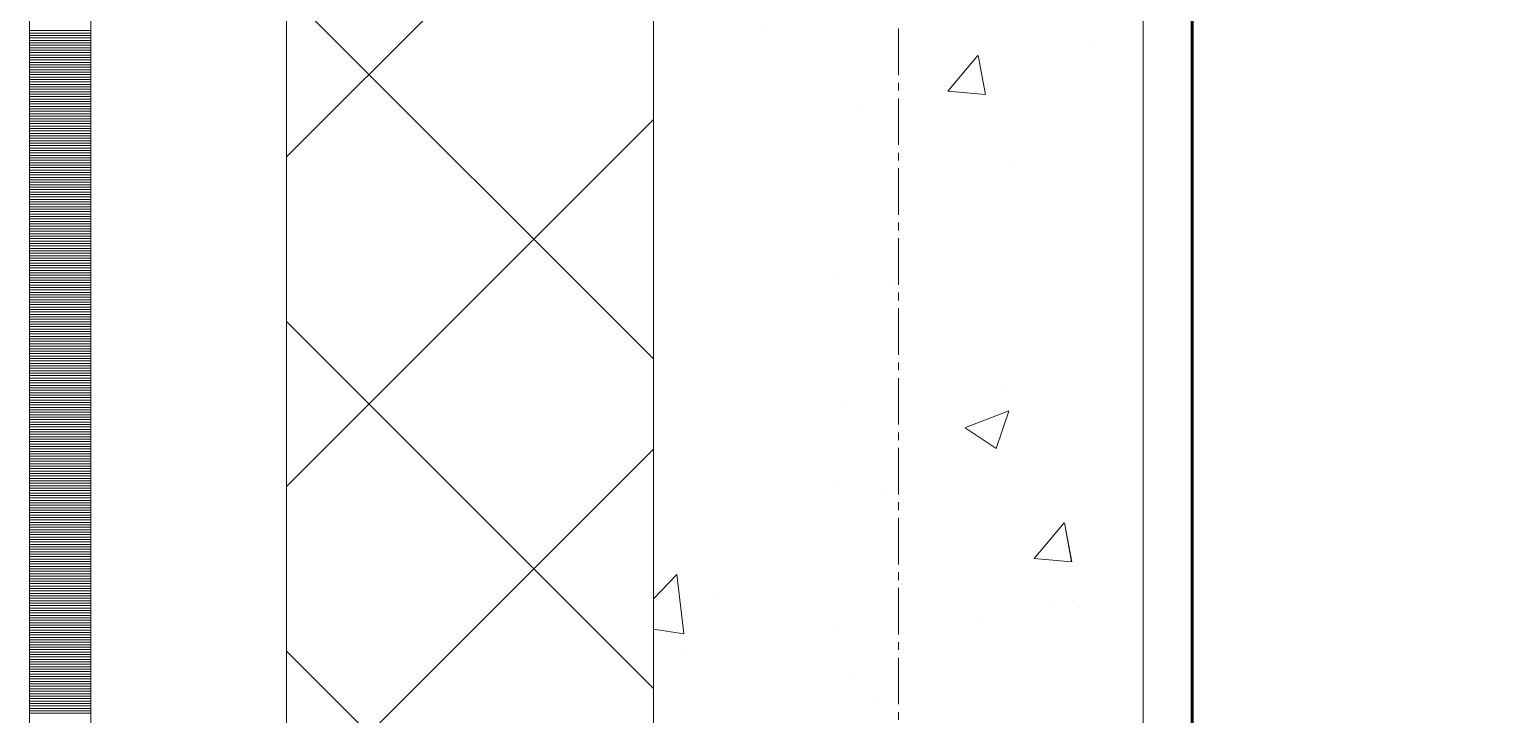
# Model space of a CAD drawing. Header units: millimetres. Extents: x 470010 to 1231400, y -134005 to 421770.
# Drawn here: x 672519 to 673122, y -78282 to -78002 of the extents above; entities that cross this region are included whole.
import ezdxf
from ezdxf.enums import TextEntityAlignment as Align

# ---------------------------------------------------------------- set-up
doc = ezdxf.new("R2010")
doc.units = ezdxf.units.MM
doc.linetypes.add('CENTER2', pattern=[28.575, 19.05, -3.175, 3.175, -3.175])
doc.linetypes.add('DASHED', pattern=[19.05, 12.7, -6.35])
doc.layers.get('Defpoints').update_dxf_attribs({"color": 140})
for name, color, linetype, lineweight in [('0) шп потолок', 3, 'Continuous', 60), ('АР_Стены ПЕНОблок', 52, 'Continuous', 20), ('АР_Тонкая', 254, 'Continuous', 5), ('АР_Утеплитель', 31, 'Continuous', 0), ('АР_Штриховка', 8, 'Continuous', 0)]:
    doc.layers.add(name, color=color, linetype=linetype, lineweight=lineweight)
doc.layers.add('АР_Делит', color=120, linetype='Continuous', lineweight=0, plot=False)
doc.layers.add('РД_Оси_100', color=7, linetype='Continuous', lineweight=0, true_color=0x525252)
doc.styles.add('style1', font='ARIALN.TTF')

# ---------------------------------------------------------------- blocks, each defined once
blk = doc.blocks.new('СОШ_2200_АР_ОСИ_М100_28.05.24')
at = {"layer": 'АР_Делит', "color": 251, "linetype": 'DASHED', "true_color": 0x636466}
blk.add_lwpolyline([(114955, 135155), (114955, -355), (93595.036, -355), (93595.036, 13855), (94145, 13855), (94145, 68320), (66055, 68320), (66055, 13857.73), (83455, 13857.73), (83455, -355), (45245, -355), (45245, 13145), (44695, 13145), (44695, 26755), (45245, 26755), (45245, 68320), (20455, 68320), (20455, 26755), (27955, 26755), (27955, 13145), (-355, 13145), (-355, 100855)], dxfattribs=at)
at = {"layer": 'РД_Оси_100', "color": 251, "linetype": 'CENTER2', "true_color": 0x636466}
blk.add_line((0, -6155), (0, 139938.679), dxfattribs=at)
blk = doc.blocks.new('A$C9108343f')
at = {"layer": '0) шп потолок'}
blk.add_lwpolyline([(14854.96, 26375), (14854.96, 29445), (7274.96, 29445), (7274.96, 20375), (14854.96, 20375), (14854.96, 25235)], dxfattribs=at)
at = {"layer": 'АР_Стены ПЕНОблок', "color": 18, "linetype": 'Continuous', "lineweight": 20, "true_color": 0x000000}
for p, q in [((7054.96, 97555), (7054.96, 21355)), ((7254.96, 21355), (7254.96, 97555))]:
    blk.add_line(p, q, dxfattribs=at)
at = {"layer": 'АР_Тонкая', "color": 18, "linetype": 'Continuous', "lineweight": 5, "true_color": 0x000000}
for p, q in [((6799.96, 97555), (6799.96, 21355)), ((6824.96, 97555), (6824.96, 21355)), ((6824.96, 21355), (6824.96, 97555)), ((6904.96, 21355), (6904.96, 97555))]:
    blk.add_line(p, q, dxfattribs=at)
at = {"layer": 'АР_Утеплитель', "color": 18, "linetype": 'Continuous', "lineweight": 0, "true_color": 0x000000}
for p, q in [((6904.96, 97555), (6904.96, 21355)), ((7054.96, 21355), (7054.96, 97555))]:
    blk.add_line(p, q, dxfattribs=at)
at = {"layer": 'АР_Штриховка', "color": 18, "linetype": 'Continuous', "lineweight": 0, "true_color": 0x000000}
for p, q in [((6904.96, 22312.12), (7054.96, 22462.12)), ((7054.96, 22229.55), (6904.96, 22379.55)), ((6799.96, 22363.75), (6824.96, 22363.75)), ((7099.05, 22364.11), (7099.05, 22364.11)), ((6799.96, 22362.75), (6824.96, 22362.75)), ((6799.96, 22361.75), (6824.96, 22361.75)), ((6799.96, 22360.75), (6824.96, 22360.75)), ((6799.96, 22359.75), (6824.96, 22359.75)), ((6799.96, 22358.75), (6824.96, 22358.75)), ((6799.96, 22357.75), (6824.96, 22357.75)), ((7234.64, 22358.38), (7234.64, 22358.38)), ((6799.96, 22356.75), (6824.96, 22356.75)), ((6799.96, 22355.75), (6824.96, 22355.75)), ((6799.96, 22354.75), (6824.96, 22354.75)), ((6799.96, 22353.75), (6824.96, 22353.75)), ((6799.96, 22352.75), (6824.96, 22352.75)), ((6799.96, 22351.75), (6824.96, 22351.75)), ((7175.2, 22339), (7187.44, 22353.59)), ((7190.51, 22337.69), (7187.57, 22353.61)), ((6799.96, 22350.75), (6824.96, 22350.75)), ((6799.96, 22349.75), (6824.96, 22349.75)), ((6799.96, 22348.75), (6824.96, 22348.75)), ((6799.96, 22347.75), (6824.96, 22347.75)), ((6799.96, 22346.75), (6824.96, 22346.75)), ((6799.96, 22345.75), (6824.96, 22345.75)), ((6799.96, 22344.75), (6824.96, 22344.75)), ((6799.96, 22343.75), (6824.96, 22343.75)), ((6799.96, 22342.75), (6824.96, 22342.75)), ((6799.96, 22341.75), (6824.96, 22341.75)), ((6799.96, 22340.75), (6824.96, 22340.75)), ((6799.96, 22339.75), (6824.96, 22339.75)), ((7155.9, 22343.8), (7155.9, 22343.8)), ((6799.96, 22338.75), (6824.96, 22338.75)), ((6799.96, 22337.75), (6824.96, 22337.75)), ((6799.96, 22336.75), (6824.96, 22336.75)), ((6799.96, 22335.75), (6824.96, 22335.75)), ((6799.96, 22334.75), (6824.96, 22334.75)), ((6799.96, 22333.75), (6824.96, 22333.75)), ((7175.19, 22339), (7190.38, 22337.67)), ((6799.96, 22332.75), (6824.96, 22332.75)), ((6799.96, 22331.75), (6824.96, 22331.75)), ((6799.96, 22330.75), (6824.96, 22330.75)), ((6799.96, 22329.75), (6824.96, 22329.75)), ((6799.96, 22328.75), (6824.96, 22328.75)), ((6799.96, 22327.75), (6824.96, 22327.75)), ((6904.96, 22177.42), (7054.96, 22327.42)), ((7138.49, 22331.2), (7138.49, 22331.2)), ((6799.96, 22326.75), (6824.96, 22326.75)), ((6799.96, 22325.75), (6824.96, 22325.75)), ((6799.96, 22324.75), (6824.96, 22324.75)), ((6799.96, 22323.75), (6824.96, 22323.75)), ((6799.96, 22322.75), (6824.96, 22322.75)), ((6799.96, 22321.75), (6824.96, 22321.75)), ((6799.96, 22320.75), (6824.96, 22320.75)), ((6799.96, 22319.75), (6824.96, 22319.75)), ((6799.96, 22318.75), (6824.96, 22318.75)), ((6799.96, 22317.75), (6824.96, 22317.75)), ((6799.96, 22316.75), (6824.96, 22316.75)), ((6799.96, 22315.75), (6824.96, 22315.75)), ((6799.96, 22314.75), (6824.96, 22314.75)), ((6799.96, 22313.75), (6824.96, 22313.75)), ((6799.96, 22312.75), (6824.96, 22312.75)), ((6799.96, 22311.75), (6824.96, 22311.75)), ((6799.96, 22310.75), (6824.96, 22310.75)), ((6799.96, 22309.75), (6824.96, 22309.75)), ((7199.96, 22310.32), (7199.96, 22310.32)), ((6799.96, 22308.75), (6824.96, 22308.75)), ((6799.96, 22307.75), (6824.96, 22307.75)), ((6799.96, 22306.75), (6824.96, 22306.75)), ((6799.96, 22305.75), (6824.96, 22305.75)), ((6799.96, 22304.75), (6824.96, 22304.75)), ((6799.96, 22303.75), (6824.96, 22303.75)), ((6799.96, 22302.75), (6824.96, 22302.75)), ((6799.96, 22301.75), (6824.96, 22301.75)), ((6799.96, 22300.75), (6824.96, 22300.75)), ((6799.96, 22299.75), (6824.96, 22299.75)), ((6799.96, 22298.75), (6824.96, 22298.75)), ((6799.96, 22297.75), (6824.96, 22297.75)), ((6799.96, 22296.75), (6824.96, 22296.75)), ((6799.96, 22295.75), (6824.96, 22295.75)), ((6799.96, 22294.75), (6824.96, 22294.75)), ((6799.96, 22293.75), (6824.96, 22293.75)), ((6799.96, 22292.75), (6824.96, 22292.75)), ((6799.96, 22291.75), (6824.96, 22291.75)), ((6799.96, 22290.75), (6824.96, 22290.75)), ((6799.96, 22289.75), (6824.96, 22289.75)), ((6799.96, 22288.75), (6824.96, 22288.75)), ((6799.96, 22287.75), (6824.96, 22287.75)), ((6799.96, 22286.75), (6824.96, 22286.75)), ((6799.96, 22285.75), (6824.96, 22285.75)), ((6799.96, 22284.75), (6824.96, 22284.75)), ((6799.96, 22283.75), (6824.96, 22283.75)), ((6799.96, 22282.75), (6824.96, 22282.75)), ((6799.96, 22281.75), (6824.96, 22281.75)), ((6799.96, 22280.75), (6824.96, 22280.75)), ((6799.96, 22279.75), (6824.96, 22279.75)), ((6799.96, 22278.75), (6824.96, 22278.75)), ((6799.96, 22277.75), (6824.96, 22277.75)), ((6799.96, 22276.75), (6824.96, 22276.75)), ((6799.96, 22275.75), (6824.96, 22275.75)), ((6799.96, 22274.75), (6824.96, 22274.75)), ((6799.96, 22273.75), (6824.96, 22273.75)), ((6799.96, 22272.75), (6824.96, 22272.75)), ((6799.96, 22271.75), (6824.96, 22271.75)), ((6799.96, 22270.75), (6824.96, 22270.75)), ((6799.96, 22269.75), (6824.96, 22269.75)), ((6799.96, 22268.75), (6824.96, 22268.75)), ((6799.96, 22267.75), (6824.96, 22267.75)), ((6799.96, 22266.75), (6824.96, 22266.75)), ((6799.96, 22265.75), (6824.96, 22265.75)), ((6799.96, 22264.75), (6824.96, 22264.75)), ((6799.96, 22263.75), (6824.96, 22263.75)), ((6799.96, 22262.75), (6824.96, 22262.75)), ((6799.96, 22261.75), (6824.96, 22261.75)), ((7130.55, 22263.38), (7130.55, 22263.38)), ((6799.96, 22260.75), (6824.96, 22260.75)), ((6799.96, 22259.75), (6824.96, 22259.75)), ((6799.96, 22258.75), (6824.96, 22258.75)), ((6799.96, 22257.75), (6824.96, 22257.75)), ((6799.96, 22256.75), (6824.96, 22256.75)), ((6799.96, 22255.75), (6824.96, 22255.75)), ((7152.81, 22259.24), (7152.81, 22259.24)), ((6799.96, 22254.75), (6824.96, 22254.75)), ((6799.96, 22253.75), (6824.96, 22253.75)), ((6799.96, 22252.75), (6824.96, 22252.75)), ((6799.96, 22251.75), (6824.96, 22251.75)), ((6799.96, 22250.75), (6824.96, 22250.75)), ((6799.96, 22249.75), (6824.96, 22249.75)), ((6799.96, 22248.75), (6824.96, 22248.75)), ((6799.96, 22247.75), (6824.96, 22247.75)), ((6799.96, 22246.75), (6824.96, 22246.75)), ((6799.96, 22245.75), (6824.96, 22245.75)), ((6799.96, 22244.75), (6824.96, 22244.75)), ((6799.96, 22243.75), (6824.96, 22243.75)), ((6799.96, 22242.75), (6824.96, 22242.75)), ((7054.96, 22094.85), (6904.96, 22244.85)), ((6799.96, 22241.75), (6824.96, 22241.75)), ((6799.96, 22240.75), (6824.96, 22240.75)), ((6799.96, 22239.75), (6824.96, 22239.75)), ((6799.96, 22238.75), (6824.96, 22238.75)), ((6799.96, 22237.75), (6824.96, 22237.75)), ((6799.96, 22236.75), (6824.96, 22236.75)), ((6799.96, 22235.75), (6824.96, 22235.75)), ((6799.96, 22234.75), (6824.96, 22234.75)), ((6799.96, 22233.75), (6824.96, 22233.75)), ((6799.96, 22232.75), (6824.96, 22232.75)), ((6799.96, 22231.75), (6824.96, 22231.75)), ((6799.96, 22230.75), (6824.96, 22230.75)), ((6799.96, 22229.75), (6824.96, 22229.75)), ((6799.96, 22228.75), (6824.96, 22228.75)), ((6799.96, 22227.75), (6824.96, 22227.75)), ((6799.96, 22226.75), (6824.96, 22226.75)), ((6799.96, 22225.75), (6824.96, 22225.75)), ((6799.96, 22224.75), (6824.96, 22224.75)), ((6799.96, 22223.75), (6824.96, 22223.75)), ((6799.96, 22222.75), (6824.96, 22222.75)), ((6799.96, 22221.75), (6824.96, 22221.75)), ((6799.96, 22220.75), (6824.96, 22220.75)), ((6799.96, 22219.75), (6824.96, 22219.75)), ((6799.96, 22218.75), (6824.96, 22218.75)), ((6799.96, 22217.75), (6824.96, 22217.75)), ((6799.96, 22216.75), (6824.96, 22216.75)), ((6799.96, 22215.75), (6824.96, 22215.75)), ((6799.96, 22214.75), (6824.96, 22214.75)), ((6799.96, 22213.75), (6824.96, 22213.75)), ((6799.96, 22212.75), (6824.96, 22212.75)), ((7196.73, 22218.51), (7196.73, 22218.51)), ((6799.96, 22211.75), (6824.96, 22211.75)), ((6799.96, 22210.75), (6824.96, 22210.75)), ((6799.96, 22209.75), (6824.96, 22209.75)), ((6799.96, 22208.75), (6824.96, 22208.75)), ((6799.96, 22207.75), (6824.96, 22207.75)), ((6799.96, 22206.75), (6824.96, 22206.75)), ((7133.14, 22210.14), (7133.14, 22210.14)), ((7182.32, 22201.55), (7200.11, 22208.38)), ((7194.91, 22192.9), (7200.06, 22208.25)), ((6799.96, 22205.75), (6824.96, 22205.75)), ((6799.96, 22204.75), (6824.96, 22204.75)), ((6799.96, 22203.75), (6824.96, 22203.75)), ((6799.96, 22202.75), (6824.96, 22202.75)), ((6799.96, 22201.75), (6824.96, 22201.75)), ((6799.96, 22200.75), (6824.96, 22200.75)), ((7182.27, 22201.43), (7194.9, 22192.91)), ((6799.96, 22199.75), (6824.96, 22199.75)), ((6799.96, 22198.75), (6824.96, 22198.75)), ((6799.96, 22197.75), (6824.96, 22197.75)), ((6799.96, 22196.75), (6824.96, 22196.75)), ((6799.96, 22195.75), (6824.96, 22195.75)), ((6799.96, 22194.75), (6824.96, 22194.75)), ((6799.96, 22193.75), (6824.96, 22193.75)), ((6799.96, 22192.75), (6824.96, 22192.75)), ((6799.96, 22191.75), (6824.96, 22191.75)), ((6799.96, 22190.75), (6824.96, 22190.75)), ((6799.96, 22189.75), (6824.96, 22189.75)), ((6799.96, 22188.75), (6824.96, 22188.75)), ((6904.96, 22042.71), (7054.96, 22192.71)), ((6799.96, 22187.75), (6824.96, 22187.75)), ((6799.96, 22186.75), (6824.96, 22186.75)), ((6799.96, 22185.75), (6824.96, 22185.75)), ((6799.96, 22184.75), (6824.96, 22184.75)), ((6799.96, 22183.75), (6824.96, 22183.75)), ((6799.96, 22182.75), (6824.96, 22182.75)), ((6799.96, 22181.75), (6824.96, 22181.75)), ((6799.96, 22180.75), (6824.96, 22180.75)), ((6799.96, 22179.75), (6824.96, 22179.75)), ((6799.96, 22178.75), (6824.96, 22178.75)), ((6799.96, 22177.75), (6824.96, 22177.75)), ((6799.96, 22176.75), (6824.96, 22176.75)), ((7128, 22179.65), (7128, 22179.65)), ((6799.96, 22175.75), (6824.96, 22175.75)), ((6799.96, 22174.75), (6824.96, 22174.75)), ((6799.96, 22173.75), (6824.96, 22173.75)), ((6799.96, 22172.75), (6824.96, 22172.75)), ((6799.96, 22171.75), (6824.96, 22171.75)), ((6799.96, 22170.75), (6824.96, 22170.75)), ((7149.72, 22174.69), (7149.72, 22174.69)), ((6799.96, 22169.75), (6824.96, 22169.75)), ((6799.96, 22168.75), (6824.96, 22168.75)), ((6799.96, 22167.75), (6824.96, 22167.75)), ((6799.96, 22166.75), (6824.96, 22166.75)), ((6799.96, 22165.75), (6824.96, 22165.75)), ((6799.96, 22164.75), (6824.96, 22164.75)), ((6799.96, 22163.75), (6824.96, 22163.75)), ((6799.96, 22162.75), (6824.96, 22162.75)), ((6799.96, 22161.75), (6824.96, 22161.75)), ((6799.96, 22160.75), (6824.96, 22160.75)), ((6799.96, 22159.75), (6824.96, 22159.75)), ((6799.96, 22158.75), (6824.96, 22158.75)), ((7210.44, 22147.94), (7222.68, 22162.54)), ((7225.75, 22146.64), (7222.81, 22162.56)), ((6799.96, 22157.75), (6824.96, 22157.75)), ((6799.96, 22156.75), (6824.96, 22156.75)), ((6799.96, 22155.75), (6824.96, 22155.75)), ((6799.96, 22154.75), (6824.96, 22154.75)), ((6799.96, 22153.75), (6824.96, 22153.75)), ((6799.96, 22152.75), (6824.96, 22152.75)), ((6799.96, 22151.75), (6824.96, 22151.75)), ((6799.96, 22150.75), (6824.96, 22150.75)), ((6799.96, 22149.75), (6824.96, 22149.75)), ((6799.96, 22148.75), (6824.96, 22148.75)), ((6799.96, 22147.75), (6824.96, 22147.75)), ((6799.96, 22146.75), (6824.96, 22146.75)), ((7210.44, 22147.94), (7225.62, 22146.61)), ((6799.96, 22145.75), (6824.96, 22145.75)), ((6799.96, 22144.75), (6824.96, 22144.75)), ((6799.96, 22143.75), (6824.96, 22143.75)), ((6799.96, 22142.75), (6824.96, 22142.75)), ((6799.96, 22141.75), (6824.96, 22141.75)), ((6799.96, 22140.75), (6824.96, 22140.75)), ((7054.96, 22131.56), (7064.41, 22141.41)), ((7067.26, 22117.3), (7064.45, 22141.42)), ((6799.96, 22139.75), (6824.96, 22139.75)), ((6799.96, 22138.75), (6824.96, 22138.75)), ((6799.96, 22137.75), (6824.96, 22137.75)), ((6799.96, 22136.75), (6824.96, 22136.75)), ((6799.96, 22135.75), (6824.96, 22135.75)), ((6799.96, 22134.75), (6824.96, 22134.75)), ((6799.96, 22133.75), (6824.96, 22133.75)), ((6799.96, 22132.75), (6824.96, 22132.75)), ((6799.96, 22131.75), (6824.96, 22131.75)), ((6799.96, 22130.75), (6824.96, 22130.75)), ((6799.96, 22129.75), (6824.96, 22129.75)), ((6799.96, 22128.75), (6824.96, 22128.75)), ((7081.09, 22133.59), (7081.09, 22133.59)), ((7226.1, 22131), (7226.1, 22131)), ((6799.96, 22127.75), (6824.96, 22127.75)), ((6799.96, 22126.75), (6824.96, 22126.75)), ((6799.96, 22125.75), (6824.96, 22125.75)), ((6799.96, 22124.75), (6824.96, 22124.75)), ((6799.96, 22123.75), (6824.96, 22123.75)), ((6799.96, 22122.75), (6824.96, 22122.75)), ((7188.86, 22123.88), (7188.86, 22123.88)), ((7216.68, 22127.86), (7216.68, 22127.86)), ((6799.96, 22121.75), (6824.96, 22121.75)), ((6799.96, 22120.75), (6824.96, 22120.75)), ((6799.96, 22119.75), (6824.96, 22119.75)), ((6799.96, 22118.75), (6824.96, 22118.75)), ((6799.96, 22117.75), (6824.96, 22117.75)), ((6799.96, 22116.75), (6824.96, 22116.75)), ((7054.96, 22119.13), (7067.25, 22117.23)), ((7129.91, 22118.33), (7129.91, 22118.33)), ((6799.96, 22115.75), (6824.96, 22115.75)), ((6799.96, 22114.75), (6824.96, 22114.75)), ((6799.96, 22113.75), (6824.96, 22113.75)), ((6799.96, 22112.75), (6824.96, 22112.75)), ((6799.96, 22111.75), (6824.96, 22111.75)), ((6799.96, 22110.75), (6824.96, 22110.75)), ((7054.96, 21960.15), (6904.96, 22110.15)), ((7066.32, 22109.96), (7066.32, 22109.96)), ((6799.96, 22109.75), (6824.96, 22109.75)), ((6799.96, 22108.75), (6824.96, 22108.75)), ((6799.96, 22107.75), (6824.96, 22107.75)), ((6799.96, 22106.75), (6824.96, 22106.75)), ((6799.96, 22105.75), (6824.96, 22105.75)), ((6799.96, 22104.75), (6824.96, 22104.75)), ((6799.96, 22103.75), (6824.96, 22103.75)), ((6799.96, 22102.75), (6824.96, 22102.75)), ((6799.96, 22101.75), (6824.96, 22101.75)), ((6799.96, 22100.75), (6824.96, 22100.75)), ((6799.96, 22099.75), (6824.96, 22099.75)), ((6799.96, 22098.75), (6824.96, 22098.75)), ((7134.64, 22099.47), (7134.64, 22099.47)), ((6799.96, 22097.75), (6824.96, 22097.75)), ((6799.96, 22096.75), (6824.96, 22096.75)), ((6799.96, 22095.75), (6824.96, 22095.75)), ((6799.96, 22094.75), (6824.96, 22094.75)), ((6799.96, 22093.75), (6824.96, 22093.75)), ((6799.96, 22092.75), (6824.96, 22092.75)), ((6799.96, 22091.75), (6824.96, 22091.75)), ((6799.96, 22090.75), (6824.96, 22090.75)), ((6799.96, 22089.75), (6824.96, 22089.75)), ((6799.96, 22088.75), (6824.96, 22088.75)), ((6799.96, 22087.75), (6824.96, 22087.75)), ((6799.96, 22086.75), (6824.96, 22086.75)), ((7146.64, 22090.13), (7146.64, 22090.13)), ((6799.96, 22085.75), (6824.96, 22085.75)), ((6799.96, 22084.75), (6824.96, 22084.75))]:
    blk.add_line(p, q, dxfattribs=at)
at = {"layer": 'РД_Оси_100'}
blk.add_blockref('СОШ_2200_АР_ОСИ_М100_28.05.24', (7154.96, 6755), dxfattribs=at)
at = {"layer": 'Defpoints', "color": 18, "true_color": 0x000000, "style": 'style1'}
for p in [(143949.34, 316089.12), (143974.98, 281639.5), (143890.4, 273244.71), (143839.99, 264276.81), (143967.75, 254892.38), (12251.96, 104178.14), (12382.58, 96023.14)]:
    blk.add_attdef('АР-ПОМЕЩЕНИЕ:НАИМЕНОВАНИЕ', text='', height=100, dxfattribs=at).set_placement(p, align=Align.MIDDLE)
at = {"layer": 'Defpoints', "color": 18, "true_color": 0x000000, "style": 'style1', "flags": 8}
for p in [(143951.3, 279099.09), (143848.34, 269251.11), (143875.33, 260094.25), (144049.74, 250824.7), (163419.28, 238153.36), (155897.46, 237965.97), (183037.2, 237965.97), (143342.94, 237876.19)]:
    blk.add_attdef('АР-ПОМЕЩЕНИЕ:НАИМЕНОВАНИЕ', text='', height=100, dxfattribs=at).set_placement(p, align=Align.MIDDLE)

msp = doc.modelspace()

# ---------------------------------------------------------------- linework, layer by layer
at = {"layer": '0) шп потолок'}
msp.add_lwpolyline([(680573.57, -73991.242), (680573.57, -70921.242), (672993.57, -70921.242), (672993.57, -79991.242), (680573.57, -79991.242), (680573.57, -75131.242)], dxfattribs=at)
at = {"layer": 'АР_Стены ПЕНОблок', "color": 18, "linetype": 'Continuous', "lineweight": 20, "true_color": 0x000000}
for p, q in [((672773.57, -2811.242), (672773.57, -79011.242)), ((672973.57, -79011.242), (672973.57, -2811.242))]:
    msp.add_line(p, q, dxfattribs=at)
at = {"layer": 'АР_Тонкая', "color": 18, "linetype": 'Continuous', "lineweight": 5, "true_color": 0x000000}
for p, q in [((672518.57, -2811.242), (672518.57, -79011.242)), ((672543.57, -2811.242), (672543.57, -79011.242)), ((672543.57, -79011.242), (672543.57, -2811.242)), ((672623.57, -79011.242), (672623.57, -2811.242))]:
    msp.add_line(p, q, dxfattribs=at)
at = {"layer": 'АР_Утеплитель', "color": 18, "linetype": 'Continuous', "lineweight": 0, "true_color": 0x000000}
for p, q in [((672623.57, -2811.242), (672623.57, -79011.242)), ((672773.57, -79011.242), (672773.57, -2811.242))]:
    msp.add_line(p, q, dxfattribs=at)
at = {"layer": 'АР_Штриховка', "color": 18, "linetype": 'Continuous', "lineweight": 0, "true_color": 0x000000}
for p, q in [((672623.57, -78054.122), (672773.57, -77904.122)), ((672773.57, -78136.689), (672623.57, -77986.689)), ((672518.57, -78002.492), (672543.57, -78002.492)), ((672518.57, -78003.492), (672543.57, -78003.492)), ((672518.57, -78004.492), (672543.57, -78004.492)), ((672518.57, -78005.492), (672543.57, -78005.492)), ((672518.57, -78006.492), (672543.57, -78006.492)), ((672518.57, -78007.492), (672543.57, -78007.492)), ((672518.57, -78008.492), (672543.57, -78008.492)), ((672518.57, -78009.492), (672543.57, -78009.492)), ((672518.57, -78010.492), (672543.57, -78010.492)), ((672518.57, -78011.492), (672543.57, -78011.492)), ((672518.57, -78012.492), (672543.57, -78012.492)), ((672518.57, -78013.492), (672543.57, -78013.492)), ((672518.57, -78014.492), (672543.57, -78014.492)), ((672518.57, -78015.492), (672543.57, -78015.492)), ((672518.57, -78016.492), (672543.57, -78016.492)), ((672518.57, -78017.492), (672543.57, -78017.492)), ((672893.807, -78027.241), (672906.053, -78012.648)), ((672909.118, -78028.55), (672906.181, -78012.629)), ((672518.57, -78018.492), (672543.57, -78018.492)), ((672518.57, -78019.492), (672543.57, -78019.492)), ((672518.57, -78020.492), (672543.57, -78020.492)), ((672518.57, -78021.492), (672543.57, -78021.492)), ((672518.57, -78022.492), (672543.57, -78022.492)), ((672518.57, -78023.492), (672543.57, -78023.492)), ((672518.57, -78024.492), (672543.57, -78024.492)), ((672518.57, -78025.492), (672543.57, -78025.492)), ((672518.57, -78026.492), (672543.57, -78026.492)), ((672518.57, -78027.492), (672543.57, -78027.492)), ((672518.57, -78028.492), (672543.57, -78028.492)), ((672518.57, -78029.492), (672543.57, -78029.492)), ((672518.57, -78030.492), (672543.57, -78030.492)), ((672893.807, -78027.245), (672908.989, -78028.574)), ((672518.57, -78031.492), (672543.57, -78031.492)), ((672518.57, -78032.492), (672543.57, -78032.492)), ((672518.57, -78033.492), (672543.57, -78033.492)), ((672518.57, -78034.492), (672543.57, -78034.492)), ((672518.57, -78035.492), (672543.57, -78035.492)), ((672518.57, -78036.492), (672543.57, -78036.492)), ((672518.57, -78037.492), (672543.57, -78037.492)), ((672518.57, -78038.492), (672543.57, -78038.492)), ((672518.57, -78039.492), (672543.57, -78039.492)), ((672518.57, -78040.492), (672543.57, -78040.492)), ((672518.57, -78041.492), (672543.57, -78041.492)), ((672518.57, -78042.492), (672543.57, -78042.492)), ((672623.57, -78188.826), (672773.57, -78038.826)), ((672518.57, -78043.492), (672543.57, -78043.492)), ((672518.57, -78044.492), (672543.57, -78044.492)), ((672518.57, -78045.492), (672543.57, -78045.492)), ((672518.57, -78046.492), (672543.57, -78046.492)), ((672518.57, -78047.492), (672543.57, -78047.492)), ((672518.57, -78048.492), (672543.57, -78048.492)), ((672518.57, -78049.492), (672543.57, -78049.492)), ((672518.57, -78050.492), (672543.57, -78050.492)), ((672518.57, -78051.492), (672543.57, -78051.492)), ((672518.57, -78052.492), (672543.57, -78052.492)), ((672518.57, -78053.492), (672543.57, -78053.492)), ((672518.57, -78054.492), (672543.57, -78054.492)), ((672518.57, -78055.492), (672543.57, -78055.492)), ((672518.57, -78056.492), (672543.57, -78056.492)), ((672518.57, -78057.492), (672543.57, -78057.492)), ((672518.57, -78058.492), (672543.57, -78058.492)), ((672518.57, -78059.492), (672543.57, -78059.492)), ((672518.57, -78060.492), (672543.57, -78060.492)), ((672518.57, -78061.492), (672543.57, -78061.492)), ((672518.57, -78062.492), (672543.57, -78062.492)), ((672518.57, -78063.492), (672543.57, -78063.492)), ((672518.57, -78064.492), (672543.57, -78064.492)), ((672518.57, -78065.492), (672543.57, -78065.492)), ((672518.57, -78066.492), (672543.57, -78066.492)), ((672518.57, -78067.492), (672543.57, -78067.492)), ((672518.57, -78068.492), (672543.57, -78068.492)), ((672518.57, -78069.492), (672543.57, -78069.492)), ((672518.57, -78070.492), (672543.57, -78070.492)), ((672518.57, -78071.492), (672543.57, -78071.492)), ((672518.57, -78072.492), (672543.57, -78072.492)), ((672518.57, -78073.492), (672543.57, -78073.492)), ((672518.57, -78074.492), (672543.57, -78074.492)), ((672518.57, -78075.492), (672543.57, -78075.492)), ((672518.57, -78076.492), (672543.57, -78076.492)), ((672518.57, -78077.492), (672543.57, -78077.492)), ((672518.57, -78078.492), (672543.57, -78078.492)), ((672518.57, -78079.492), (672543.57, -78079.492)), ((672518.57, -78080.492), (672543.57, -78080.492)), ((672518.57, -78081.492), (672543.57, -78081.492)), ((672518.57, -78082.492), (672543.57, -78082.492)), ((672518.57, -78083.492), (672543.57, -78083.492)), ((672518.57, -78084.492), (672543.57, -78084.492)), ((672518.57, -78085.492), (672543.57, -78085.492)), ((672518.57, -78086.492), (672543.57, -78086.492)), ((672518.57, -78087.492), (672543.57, -78087.492)), ((672518.57, -78088.492), (672543.57, -78088.492)), ((672518.57, -78089.492), (672543.57, -78089.492)), ((672518.57, -78090.492), (672543.57, -78090.492)), ((672518.57, -78091.492), (672543.57, -78091.492)), ((672518.57, -78092.492), (672543.57, -78092.492)), ((672518.57, -78093.492), (672543.57, -78093.492)), ((672518.57, -78094.492), (672543.57, -78094.492)), ((672518.57, -78095.492), (672543.57, -78095.492)), ((672518.57, -78096.492), (672543.57, -78096.492)), ((672518.57, -78097.492), (672543.57, -78097.492)), ((672518.57, -78098.492), (672543.57, -78098.492)), ((672518.57, -78099.492), (672543.57, -78099.492)), ((672518.57, -78100.492), (672543.57, -78100.492)), ((672518.57, -78101.492), (672543.57, -78101.492)), ((672518.57, -78102.492), (672543.57, -78102.492)), ((672518.57, -78103.492), (672543.57, -78103.492)), ((672518.57, -78104.492), (672543.57, -78104.492)), ((672518.57, -78105.492), (672543.57, -78105.492)), ((672518.57, -78106.492), (672543.57, -78106.492)), ((672518.57, -78107.492), (672543.57, -78107.492)), ((672518.57, -78108.492), (672543.57, -78108.492)), ((672518.57, -78109.492), (672543.57, -78109.492)), ((672518.57, -78110.492), (672543.57, -78110.492)), ((672518.57, -78111.492), (672543.57, -78111.492)), ((672518.57, -78112.492), (672543.57, -78112.492)), ((672518.57, -78113.492), (672543.57, -78113.492)), ((672518.57, -78114.492), (672543.57, -78114.492)), ((672518.57, -78115.492), (672543.57, -78115.492)), ((672518.57, -78116.492), (672543.57, -78116.492)), ((672518.57, -78117.492), (672543.57, -78117.492)), ((672518.57, -78118.492), (672543.57, -78118.492)), ((672518.57, -78119.492), (672543.57, -78119.492)), ((672518.57, -78120.492), (672543.57, -78120.492)), ((672518.57, -78121.492), (672543.57, -78121.492)), ((672518.57, -78122.492), (672543.57, -78122.492)), ((672518.57, -78123.492), (672543.57, -78123.492)), ((672518.57, -78124.492), (672543.57, -78124.492)), ((672518.57, -78125.492), (672543.57, -78125.492)), ((672518.57, -78126.492), (672543.57, -78126.492)), ((672773.57, -78271.393), (672623.57, -78121.393)), ((672518.57, -78127.492), (672543.57, -78127.492)), ((672518.57, -78128.492), (672543.57, -78128.492)), ((672518.57, -78129.492), (672543.57, -78129.492)), ((672518.57, -78130.492), (672543.57, -78130.492)), ((672518.57, -78131.492), (672543.57, -78131.492)), ((672518.57, -78132.492), (672543.57, -78132.492)), ((672518.57, -78133.492), (672543.57, -78133.492)), ((672518.57, -78134.492), (672543.57, -78134.492)), ((672518.57, -78135.492), (672543.57, -78135.492)), ((672518.57, -78136.492), (672543.57, -78136.492)), ((672518.57, -78137.492), (672543.57, -78137.492)), ((672518.57, -78138.492), (672543.57, -78138.492)), ((672518.57, -78139.492), (672543.57, -78139.492)), ((672518.57, -78140.492), (672543.57, -78140.492)), ((672518.57, -78141.492), (672543.57, -78141.492)), ((672518.57, -78142.492), (672543.57, -78142.492)), ((672518.57, -78143.492), (672543.57, -78143.492)), ((672518.57, -78144.492), (672543.57, -78144.492)), ((672518.57, -78145.492), (672543.57, -78145.492)), ((672518.57, -78146.492), (672543.57, -78146.492)), ((672518.57, -78147.492), (672543.57, -78147.492)), ((672518.57, -78148.492), (672543.57, -78148.492)), ((672518.57, -78149.492), (672543.57, -78149.492)), ((672518.57, -78150.492), (672543.57, -78150.492)), ((672518.57, -78151.492), (672543.57, -78151.492)), ((672518.57, -78152.492), (672543.57, -78152.492)), ((672518.57, -78153.492), (672543.57, -78153.492)), ((672518.57, -78154.492), (672543.57, -78154.492)), ((672518.57, -78155.492), (672543.57, -78155.492)), ((672518.57, -78156.492), (672543.57, -78156.492)), ((672518.57, -78157.492), (672543.57, -78157.492)), ((672518.57, -78158.492), (672543.57, -78158.492)), ((672518.57, -78159.492), (672543.57, -78159.492)), ((672518.57, -78160.492), (672543.57, -78160.492)), ((672518.57, -78161.492), (672543.57, -78161.492)), ((672518.57, -78162.492), (672543.57, -78162.492)), ((672900.934, -78164.693), (672918.718, -78157.866)), ((672913.524, -78173.338), (672918.674, -78157.989)), ((672518.57, -78163.492), (672543.57, -78163.492)), ((672518.57, -78164.492), (672543.57, -78164.492)), ((672518.57, -78165.492), (672543.57, -78165.492)), ((672518.57, -78166.492), (672543.57, -78166.492)), ((672518.57, -78167.492), (672543.57, -78167.492)), ((672518.57, -78168.492), (672543.57, -78168.492)), ((672900.88, -78164.813), (672913.514, -78173.335)), ((672518.57, -78169.492), (672543.57, -78169.492)), ((672518.57, -78170.492), (672543.57, -78170.492)), ((672518.57, -78171.492), (672543.57, -78171.492)), ((672518.57, -78172.492), (672543.57, -78172.492)), ((672518.57, -78173.492), (672543.57, -78173.492)), ((672518.57, -78174.492), (672543.57, -78174.492)), ((672623.57, -78323.53), (672773.57, -78173.53)), ((672518.57, -78175.492), (672543.57, -78175.492)), ((672518.57, -78176.492), (672543.57, -78176.492)), ((672518.57, -78177.492), (672543.57, -78177.492)), ((672518.57, -78178.492), (672543.57, -78178.492)), ((672518.57, -78179.492), (672543.57, -78179.492)), ((672518.57, -78180.492), (672543.57, -78180.492)), ((672518.57, -78181.492), (672543.57, -78181.492)), ((672518.57, -78182.492), (672543.57, -78182.492)), ((672518.57, -78183.492), (672543.57, -78183.492)), ((672518.57, -78184.492), (672543.57, -78184.492)), ((672518.57, -78185.492), (672543.57, -78185.492)), ((672518.57, -78186.492), (672543.57, -78186.492)), ((672518.57, -78187.492), (672543.57, -78187.492)), ((672518.57, -78188.492), (672543.57, -78188.492)), ((672518.57, -78189.492), (672543.57, -78189.492)), ((672518.57, -78190.492), (672543.57, -78190.492)), ((672518.57, -78191.492), (672543.57, -78191.492)), ((672518.57, -78192.492), (672543.57, -78192.492)), ((672518.57, -78193.492), (672543.57, -78193.492)), ((672518.57, -78194.492), (672543.57, -78194.492)), ((672518.57, -78195.492), (672543.57, -78195.492)), ((672518.57, -78196.492), (672543.57, -78196.492)), ((672518.57, -78197.492), (672543.57, -78197.492)), ((672518.57, -78198.492), (672543.57, -78198.492)), ((672518.57, -78199.492), (672543.57, -78199.492)), ((672518.57, -78200.492), (672543.57, -78200.492)), ((672518.57, -78201.492), (672543.57, -78201.492)), ((672518.57, -78202.492), (672543.57, -78202.492)), ((672518.57, -78203.492), (672543.57, -78203.492)), ((672518.57, -78204.492), (672543.57, -78204.492)), ((672518.57, -78205.492), (672543.57, -78205.492)), ((672929.051, -78218.298), (672941.296, -78203.705)), ((672944.36, -78219.607), (672941.424, -78203.686)), ((672518.57, -78206.492), (672543.57, -78206.492)), ((672518.57, -78207.492), (672543.57, -78207.492)), ((672518.57, -78208.492), (672543.57, -78208.492)), ((672518.57, -78209.492), (672543.57, -78209.492)), ((672518.57, -78210.492), (672543.57, -78210.492)), ((672518.57, -78211.492), (672543.57, -78211.492)), ((672518.57, -78212.492), (672543.57, -78212.492)), ((672518.57, -78213.492), (672543.57, -78213.492)), ((672518.57, -78214.492), (672543.57, -78214.492)), ((672518.57, -78215.492), (672543.57, -78215.492)), ((672518.57, -78216.492), (672543.57, -78216.492)), ((672518.57, -78217.492), (672543.57, -78217.492)), ((672518.57, -78218.492), (672543.57, -78218.492)), ((672518.57, -78219.492), (672543.57, -78219.492)), ((672518.57, -78220.492), (672543.57, -78220.492)), ((672518.57, -78221.492), (672543.57, -78221.492)), ((672518.57, -78222.492), (672543.57, -78222.492)), ((672518.57, -78223.492), (672543.57, -78223.492)), ((672929.051, -78218.302), (672944.233, -78219.631)), ((672518.57, -78224.492), (672543.57, -78224.492)), ((672518.57, -78225.492), (672543.57, -78225.492)), ((672518.57, -78226.492), (672543.57, -78226.492)), ((672518.57, -78227.492), (672543.57, -78227.492)), ((672518.57, -78228.492), (672543.57, -78228.492)), ((672518.57, -78229.492), (672543.57, -78229.492)), ((672773.57, -78234.683), (672783.025, -78224.829)), ((672785.871, -78248.947), (672783.064, -78224.824)), ((672518.57, -78230.492), (672543.57, -78230.492)), ((672518.57, -78231.492), (672543.57, -78231.492)), ((672518.57, -78232.492), (672543.57, -78232.492)), ((672518.57, -78233.492), (672543.57, -78233.492)), ((672518.57, -78234.492), (672543.57, -78234.492)), ((672518.57, -78235.492), (672543.57, -78235.492)), ((672518.57, -78236.492), (672543.57, -78236.492)), ((672518.57, -78237.492), (672543.57, -78237.492)), ((672518.57, -78238.492), (672543.57, -78238.492)), ((672518.57, -78239.492), (672543.57, -78239.492)), ((672518.57, -78240.492), (672543.57, -78240.492)), ((672518.57, -78241.492), (672543.57, -78241.492)), ((672518.57, -78242.492), (672543.57, -78242.492)), ((672518.57, -78243.492), (672543.57, -78243.492)), ((672518.57, -78244.492), (672543.57, -78244.492)), ((672518.57, -78245.492), (672543.57, -78245.492)), ((672518.57, -78246.492), (672543.57, -78246.492)), ((672518.57, -78247.492), (672543.57, -78247.492)), ((672773.57, -78247.107), (672785.86, -78249.013)), ((672518.57, -78248.492), (672543.57, -78248.492)), ((672518.57, -78249.492), (672543.57, -78249.492)), ((672518.57, -78250.492), (672543.57, -78250.492)), ((672518.57, -78251.492), (672543.57, -78251.492)), ((672518.57, -78252.492), (672543.57, -78252.492)), ((672518.57, -78253.492), (672543.57, -78253.492)), ((672518.57, -78254.492), (672543.57, -78254.492)), ((672518.57, -78255.492), (672543.57, -78255.492)), ((672518.57, -78256.492), (672543.57, -78256.492)), ((672518.57, -78257.492), (672543.57, -78257.492)), ((672518.57, -78258.492), (672543.57, -78258.492)), ((672518.57, -78259.492), (672543.57, -78259.492)), ((672773.57, -78406.097), (672623.57, -78256.097)), ((672518.57, -78260.492), (672543.57, -78260.492)), ((672518.57, -78261.492), (672543.57, -78261.492)), ((672518.57, -78262.492), (672543.57, -78262.492)), ((672518.57, -78263.492), (672543.57, -78263.492)), ((672518.57, -78264.492), (672543.57, -78264.492)), ((672518.57, -78265.492), (672543.57, -78265.492)), ((672518.57, -78266.492), (672543.57, -78266.492)), ((672518.57, -78267.492), (672543.57, -78267.492)), ((672518.57, -78268.492), (672543.57, -78268.492)), ((672518.57, -78269.492), (672543.57, -78269.492)), ((672518.57, -78270.492), (672543.57, -78270.492)), ((672518.57, -78271.492), (672543.57, -78271.492)), ((672518.57, -78272.492), (672543.57, -78272.492)), ((672518.57, -78273.492), (672543.57, -78273.492)), ((672518.57, -78274.492), (672543.57, -78274.492)), ((672518.57, -78275.492), (672543.57, -78275.492)), ((672518.57, -78276.492), (672543.57, -78276.492)), ((672518.57, -78277.492), (672543.57, -78277.492)), ((672518.57, -78278.492), (672543.57, -78278.492)), ((672518.57, -78279.492), (672543.57, -78279.492)), ((672518.57, -78280.492), (672543.57, -78280.492)), ((672518.57, -78281.492), (672543.57, -78281.492))]:
    msp.add_line(p, q, dxfattribs=at)

# ---------------------------------------------------------------- block references
msp.add_blockref('A$C9108343f', (665718.612, -100366.242))
at = {"layer": 'РД_Оси_100'}
msp.add_blockref('СОШ_2200_АР_ОСИ_М100_28.05.24', (672873.57, -93611.242), dxfattribs=at)

doc.saveas('drawing.dxf')
